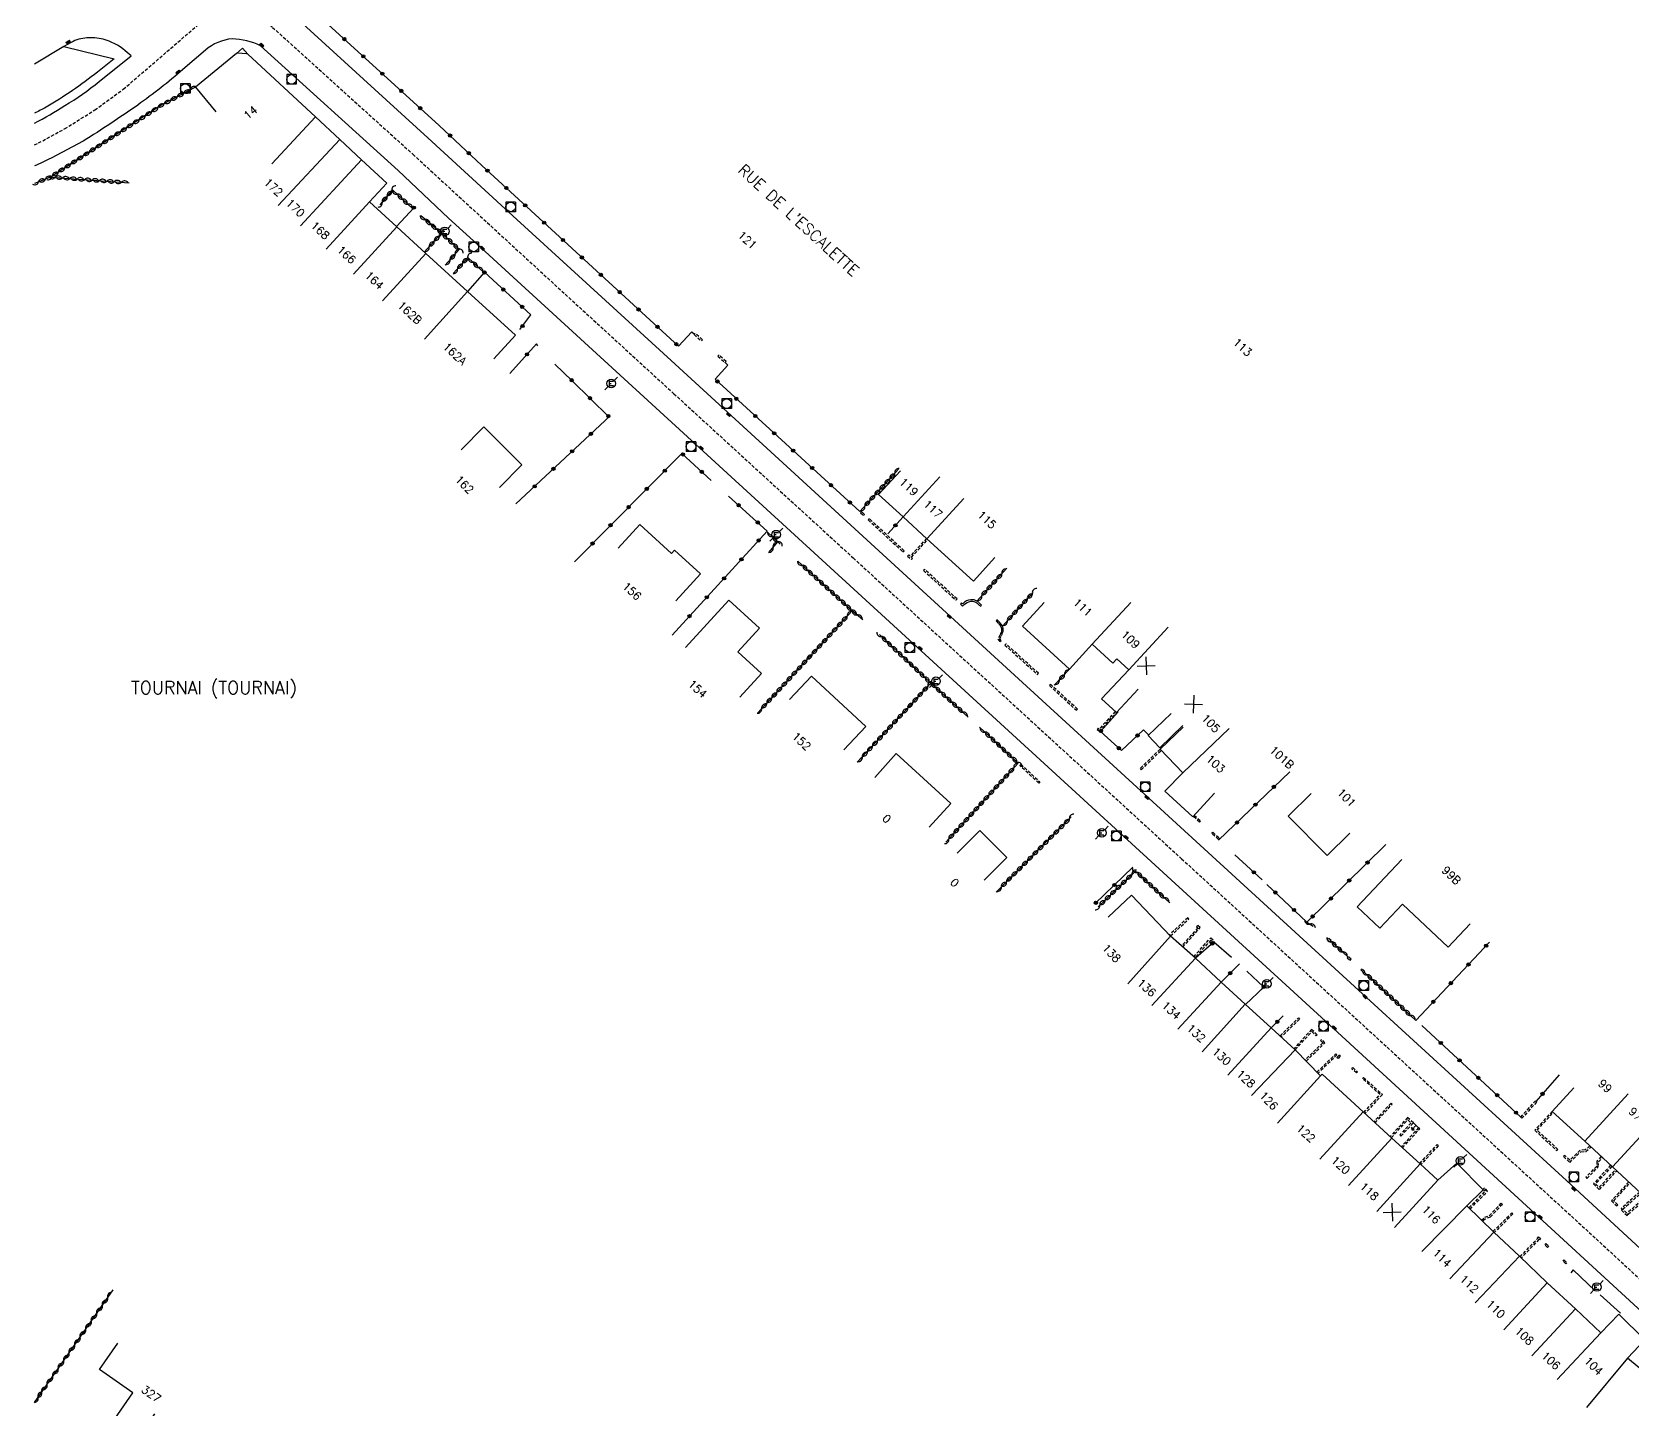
# Model space of a CAD drawing. Header units: millimetres. Extents: x 79000 to 80000, y 145000 to 146001.
# Drawn here: x 78999.6 to 79249.1, y 145650.8 to 145865.7 of the extents above; entities that cross this region are included whole.
import ezdxf
from ezdxf.enums import TextEntityAlignment as Align

# ---------------------------------------------------------------- set-up
doc = ezdxf.new("R2010")
doc.units = ezdxf.units.MM
doc.linetypes.add('DASHED', pattern=[0.75, 0.5, -0.25])
doc.layers.get('0').update_dxf_attribs({"linetype": 'CONTINUOUS'})
for name, color, linetype in [('W0001', 6, 'DASHED'), ('W0008', 7, 'CONTINUOUS'), ('W0100', 7, 'CONTINUOUS'), ('W0112', 1, 'DASHED'), ('W0310', 3, 'CONTINUOUS'), ('W0322', 7, 'CONTINUOUS'), ('W0334', 7, 'CONTINUOUS'), ('W0400', 7, 'CONTINUOUS'), ('W0420', 7, 'CONTINUOUS'), ('W0471', 7, 'CONTINUOUS'), ('W0980', 7, 'CONTINUOUS'), ('W0989', 7, 'CONTINUOUS'), ('W0991', 7, 'CONTINUOUS'), ('W1102', 7, 'CONTINUOUS')]:
    doc.layers.add(name, color=color, linetype=linetype)
doc.styles.get("Standard").update_dxf_attribs({"font": 'romans.shx', "width": 0.85})

# ---------------------------------------------------------------- blocks, each defined once
blk = doc.blocks.new('T400')
for p, q in [((-0.15, 0.3), (0.15, 0.3)), ((-0.15, -0.25), (-0.15, 0.3)), ((-0.15, 0.15), (0.15, 0.15)), ((-0.15, 0), (0.15, 0)), ((0.15, 0.3), (0.15, -0.25)), ((-0.15, -0.15), (0.15, -0.15)), ((-0.15, -0.25), (-0.15, -0.3)), ((-0.15, -0.3), (0.15, -0.3)), ((0.15, -0.3), (0.15, -0.25))]:
    blk.add_line(p, q)
blk = doc.blocks.new('T420')
for p, q in [((0.75, 0.75), (-0.75, 0.75)), ((-0.75, 0.75), (-0.75, -0.75)), ((0.75, 0.75), (0.75, -0.75)), ((0.75, -0.75), (-0.75, -0.75))]:
    blk.add_line(p, q)
blk.add_ellipse((0, 0), major_axis=(-0.53, 0.53), ratio=1, start_param=3.926991, end_param=10.210176)
blk = doc.blocks.new('T471')
for p, q in [((-0.333334, 0.333334), (-0.333334, -0.333334)), ((-0.333334, 0.333334), (0.333334, 0.333334)), ((-0.333334, 0), (0, 0)), ((0.500001, 0.500001), (1.000002, 1.000002)), ((-0.500001, -0.500001), (-1.000002, -1.000002)), ((-0.333334, -0.333334), (0.333334, -0.333334))]:
    blk.add_line(p, q)
blk.add_ellipse((0, 0), major_axis=(0.471405, 0.471405), ratio=1, start_param=5.4977871438, end_param=11.780972451)
blk = doc.blocks.new('t322o')
at = {"color": 0, "linetype": 'Continuous'}
for radius in [0.25, 0.15]:
    blk.add_circle((0, 0), radius, dxfattribs=at)
blk = doc.blocks.new('t310o')
at = {"color": 0, "linetype": 'Continuous'}
for centre, start, end in [((-0.5, 0.38), 216.8699, 323.1304), ((0.5, -0.37), 36.8699, 143.1303)]:
    blk.add_arc(centre, 0.625, start, end, dxfattribs=at)
blk = doc.blocks.new('t991o')
at = {"color": 0, "linetype": 'Continuous'}
for p, q in [((-1, 1), (1, -1)), ((-1, -1), (1, 1))]:
    blk.add_line(p, q, dxfattribs=at)

msp = doc.modelspace()

# ---------------------------------------------------------------- linework, layer by layer
at = {"layer": 'W0001'}
for points in [[(79000, 145848.15), (79000.63, 145848.44), (79004.71, 145850.64), (79009.42, 145853.59), (79013.85, 145856.81), (79037.67, 145877.34), (79047.11, 145888.84), (79052.67, 145895.63), (79055.29, 145898.84), (79066.65, 145919.03)], [(79000, 145918.9), (79003.49, 145913.1), (79009.59, 145902.98), (79023.62, 145882.1), (79026.48, 145876.8), (79037.14, 145866.46), (79059.03, 145846.67)], [(79059.03, 145846.67), (79080.57, 145826.87), (79099.73, 145809.33), (79127.7, 145783.72), (79178.91, 145736.81), (79242.47, 145678.54), (79269.83, 145653.34), (79296.53, 145628.76), (79314.34, 145611.88), (79336.14, 145624.33), (79375.22, 145580.74), (79394.76, 145558.88), (79419.23, 145531.5), (79428.7, 145521.08), (79439.72, 145510.77), (79465.81, 145486.47), (79503.39, 145451.48), (79526.33, 145430.08), (79554.26, 145404.04), (79576.56, 145383.26), (79601.57, 145360.01)]]:
    msp.add_lwpolyline(points, dxfattribs=at)
at = {"layer": 'W0008', "flags": 128}
for points in [[(79253.35, 146000), (79252.18, 145999.45, -0.0004), (79242.24, 145994.75, -0.0002), (79236.1, 145991.86), (79216.43, 145983.06, 0.0048), (79188.87, 145971), (79169.26, 145962.13), (79143.1, 145950.29), (79130.08, 145944.28), (79121.94, 145940.53), (79119.56, 145941.75), (79104.09, 145934.12), (79088.01, 145926.12), (79081.45, 145922.8, 0.0657), (79074.89, 145918.24, 0.0386), (79071.01, 145914.16), (79059.75, 145900.37), (79039.28, 145875.08, 0.1954), (79038.44, 145871.88, 0.1804), (79040.09, 145868.61), (79061.35, 145849.22)], [(79000, 145851.51, 0.017338), (79004.74, 145854.26, 0.0303), (79010.1, 145858.01), (79015.1, 145862.05), (79014.16, 145862.83, 0.1132), (79010.7, 145864.6, 0.0811), (79008.15, 145864.82, 0.1036), (79005.74, 145864.13), (79004.59, 145863.5), (79000, 145860.73)], [(79056.72, 145844.13), (79035.27, 145863.61, 0.104), (79030.85, 145864.67, 0.1614), (79026.66, 145862.9), (79023.16, 145859.88, -0.0226), (79016.1, 145854.35, -0.0124), (79007.62, 145848.72), (79002.59, 145846.06, -0.004353), (79000, 145844.85, -0.0182)]]:
    msp.add_lwpolyline(points, format="xyb", dxfattribs=at)
for points in [[(79061.35, 145849.22), (79073.42, 145838.19), (79099.3, 145814.49), (79153.46, 145764.88), (79172.56, 145747.4), (79207.14, 145715.77), (79238.91, 145686.62), (79272.88, 145655.31)], [(79268.17, 145650.08), (79235.25, 145680.37), (79201.97, 145710.94), (79170.45, 145739.77), (79139.56, 145768.11), (79074.65, 145827.52), (79069.04, 145832.65), (79064.58, 145836.73), (79056.72, 145844.13)]]:
    msp.add_lwpolyline(points, dxfattribs=at)
at = {"layer": 'W0100'}
for p, q in [((79075, 145818.47), (79071.64, 145814.77)), ((79131.66, 145793.62), (79135.04, 145797.31)), ((79151.66, 145736.99), (79148.12, 145733.46)), ((79171.07, 145731.16), (79167.46, 145727.71))]:
    msp.add_line(p, q, dxfattribs=at)
at = {"layer": 'W0100', "flags": 128}
for points in [[(79052.23, 145839.26), (79054.94, 145842.18), (79051.02, 145845.81), (79047.65, 145848.97), (79043.83, 145852.51), (79033.3, 145862.31), (79033.07, 145862.36), (79031.72, 145862.43), (79031.49, 145862.37), (79025.11, 145857.15), (79028.28, 145853.28)], [(79075, 145818.47), (79067.53, 145825.25), (79061.03, 145831.2), (79056.53, 145835.35), (79052.23, 145839.26)], [(79072.52, 145794.7), (79076.03, 145798.26), (79070.06, 145804.16), (79066.55, 145800.6)], [(79131.66, 145793.62), (79135.47, 145790.12), (79139.19, 145786.72), (79146.43, 145780.1), (79149.8, 145783.79)], [(79110.03, 145762.02), (79113.4, 145765.7), (79109.71, 145769.08), (79113.09, 145772.77), (79108.31, 145777.15), (79101.56, 145769.77)], [(79157.45, 145776.78), (79154.08, 145773.09), (79161.43, 145766.38), (79164.98, 145770.26), (79168.18, 145767.31), (79168.83, 145768.01), (79170.68, 145766.3), (79166.41, 145761.77), (79168.73, 145759.6), (79172.15, 145763.25)], [(79177.3, 145759.49), (79173.67, 145756.05), (79175.49, 145754.13), (79179.12, 145757.57)], [(79179.17, 145757.36), (79175.63, 145753.98), (79175.55, 145753.91), (79179.08, 145750.22), (79176.29, 145747.37), (79180.64, 145743.36), (79184.03, 145747.04)], [(79139.55, 145741.74), (79142.92, 145745.43), (79134.41, 145753.21), (79131.04, 145749.51)], [(79199.12, 145746.97), (79195.55, 145743.46), (79201.59, 145737.31), (79205.15, 145740.81)], [(79151.66, 145736.99), (79147.42, 145741.22), (79143.89, 145737.68)], [(79250.25, 145657.43), (79248.43, 145658.94), (79251.16, 145661.77), (79247.1, 145665.77), (79244.3, 145662.9), (79240.34, 145666.6), (79235.93, 145670.68), (79231.59, 145674.82), (79227.59, 145678.57), (79223.39, 145682.69), (79225.95, 145685.17), (79221.85, 145689.36), (79218.85, 145686.71), (79216.11, 145689.22), (79211.69, 145693.24), (79207.23, 145697.33), (79200.81, 145703.2), (79200.58, 145702.96), (79196.62, 145707.04), (79192.89, 145710.45), (79188.81, 145714.14), (79185.08, 145717.57), (79181.05, 145721.3), (79177.19, 145724.76), (79171.07, 145731.16)], [(79240.07, 145701.1), (79236.7, 145697.41), (79241.78, 145692.77), (79246.1, 145688.76), (79250.55, 145684.68), (79255.01, 145680.58), (79263.42, 145672.84), (79268, 145668.63), (79271.39, 145672.31)], [(79018.74, 145650.23), (79015.84, 145646.15), (79012.06, 145648.79), (79015.36, 145653.53), (79010.14, 145657.17), (79013, 145661.27)]]:
    msp.add_lwpolyline(points, dxfattribs=at)
at = {"layer": 'W0100'}
for points in [[(79100.04, 145777.03), (79103.88, 145781.23), (79099.83, 145784.93), (79099.36, 145784.42), (79094.42, 145788.93), (79091.05, 145785.24)], [(79126.24, 145753.78), (79129.64, 145757.45), (79121.17, 145765.3), (79117.77, 145761.63)], [(79213.24, 145736.7), (79206.27, 145729.29), (79209.8, 145725.97), (79213.34, 145729.73), (79220.5, 145723), (79223.93, 145726.64)], [(79215.47, 145695.25), (79214.79, 145694.52), (79215.18, 145694.53), (79214.77, 145694.92), (79214.79, 145694.52)], [(79215.87, 145694.87), (79215.07, 145695.63)]]:
    msp.add_lwpolyline(points, dxfattribs=at)
at = {"layer": 'W0112'}
for points in [[(79104.19, 145817.75), (79103.06, 145818.74), (79102.89, 145818.55), (79104.02, 145817.56)], [(79107.86, 145814.35), (79106.76, 145815.39), (79106.59, 145815.21), (79107.69, 145814.17)], [(79128.84, 145790.78), (79129.29, 145790.34), (79129.46, 145790.52), (79129.01, 145790.96)], [(79135.62, 145784.84), (79130.21, 145789.84), (79130.04, 145789.66), (79135.45, 145784.66)], [(79143.88, 145777.33), (79138.84, 145781.94), (79138.67, 145781.76), (79143.71, 145777.15)], [(79147.68, 145776.37), (79147.26, 145776.79), (79147.11, 145776.92), (79146.94, 145777.03), (79146.75, 145777.11), (79146.55, 145777.17), (79146.34, 145777.21), (79146.01, 145777.21), (79145.67, 145777.14), (79145.36, 145777.02), (79145.07, 145776.85), (79144.83, 145776.64), (79144.74, 145776.55), (79144.56, 145776.7), (79144.4, 145776.51), (79144.75, 145776.2), (79145, 145776.45), (79145.22, 145776.64), (79145.47, 145776.79), (79145.74, 145776.9), (79146.03, 145776.96), (79146.32, 145776.96), (79146.49, 145776.93), (79146.66, 145776.88), (79146.82, 145776.81), (79146.96, 145776.72), (79147.09, 145776.61), (79147.5, 145776.19)], [(79149.99, 145773.92), (79150.36, 145773.5), (79150.48, 145773.36), (79150.6, 145773.21), (79150.71, 145773.05), (79150.79, 145772.88), (79150.84, 145772.7), (79150.84, 145772.51), (79150.81, 145772.31), (79150.76, 145772.11), (79150.68, 145771.92), (79150.59, 145771.74), (79150.26, 145771.05), (79150.55, 145770.7), (79150.75, 145770.86), (79150.55, 145771.09), (79150.82, 145771.63), (79150.91, 145771.82), (79150.99, 145772.03), (79151.06, 145772.26), (79151.1, 145772.5), (79151.08, 145772.74), (79151.02, 145772.97), (79150.93, 145773.17), (79150.81, 145773.35), (79150.68, 145773.52), (79150.55, 145773.66), (79150.18, 145774.08)], [(79156.58, 145765.74), (79151.52, 145770.32), (79151.35, 145770.14), (79156.42, 145765.55)], [(79158.32, 145763.81), (79162.51, 145759.96), (79162.68, 145760.15), (79158.49, 145763.99)], [(79153.85, 145751.53), (79156.79, 145748.81), (79156.62, 145748.62), (79153.68, 145751.35)], [(79184.65, 145739.83), (79183.62, 145740.76), (79183.79, 145740.95), (79184.82, 145740.02)], [(79202.23, 145724.04), (79201.77, 145724.43), (79201.61, 145724.24), (79202.06, 145723.85)], [(79205.35, 145721.15), (79204.91, 145721.56), (79204.74, 145721.38), (79205.18, 145720.97)], [(79207.46, 145719.24), (79207.01, 145719.66), (79206.84, 145719.47), (79207.29, 145719.06)], [(79203.13, 145705.83), (79203.46, 145706.21), (79203.65, 145706.04), (79203.31, 145705.67)], [(79206.17, 145703.41), (79205.45, 145704.05), (79205.61, 145704.24), (79206.34, 145703.6)], [(79231.8, 145696.52), (79234.09, 145699.05), (79234.28, 145698.88), (79231.99, 145696.35)], [(79235.99, 145676.2), (79235.53, 145676.64), (79235.7, 145676.82), (79236.16, 145676.39)], [(79238.83, 145673.63), (79238.35, 145674.11), (79238.52, 145674.28), (79239, 145673.81)]]:
    msp.add_lwpolyline(points, close=True, dxfattribs=at)
for points in [[(79139.13, 145786.77), (79136.58, 145783.99), (79136.35, 145784.2), (79136.18, 145784.02), (79136.78, 145783.46), (79136.95, 145783.65), (79136.76, 145783.82), (79139.31, 145786.6)], [(79168.55, 145759.77), (79166.05, 145757.04), (79165.88, 145757.19), (79165.72, 145756.99), (79166.08, 145756.69), (79168.73, 145759.6)], [(79175.55, 145753.91), (79172.43, 145750.88), (79172.61, 145750.7), (79175.73, 145753.73)], [(79180.88, 145743.62), (79181.87, 145742.68), (79181.7, 145742.5), (79180.71, 145743.44)], [(79177.17, 145724.77), (79180.05, 145727.43), (79179.88, 145727.62), (79177, 145724.96)], [(79179.1, 145723.05), (79181.8, 145726.07), (79181.39, 145726.41), (79181.23, 145726.22), (79181.44, 145726.04), (79178.91, 145723.22)], [(79180.79, 145721.53), (79183.45, 145724.5), (79184.01, 145723.95), (79183.84, 145723.77), (79183.46, 145724.14), (79180.98, 145721.36)], [(79194.26, 145709.2), (79197.13, 145711.98), (79197.3, 145711.8), (79194.44, 145709.03)], [(79196.62, 145707.04), (79199.2, 145709.85), (79199.89, 145709.19), (79200.06, 145709.38), (79199.18, 145710.21), (79196.44, 145707.21)], [(79198.34, 145705.27), (79201.26, 145708.1), (79200.75, 145708.65), (79200.57, 145708.48), (79200.91, 145708.11), (79198.17, 145705.45)], [(79200.02, 145703.54), (79202.95, 145706.39), (79203.13, 145706.21), (79200.19, 145703.36)], [(79207.32, 145697.26), (79209.86, 145700.03), (79207.12, 145702.53), (79207.29, 145702.71), (79210.22, 145700.04), (79207.5, 145697.09)], [(79209.08, 145695.63), (79211.76, 145698.54), (79211.57, 145698.71), (79208.9, 145695.8)], [(79236.7, 145697.41), (79234, 145694.48), (79237.42, 145691.3), (79237.59, 145691.48), (79234.35, 145694.49), (79236.88, 145697.24)], [(79211.61, 145693.31), (79214.17, 145696.09), (79214.71, 145695.61), (79212.93, 145693.74), (79213.11, 145693.57), (79215.07, 145695.63), (79214.15, 145696.44), (79211.43, 145693.48)], [(79213.35, 145691.73), (79216.06, 145694.7), (79215.87, 145694.87), (79213.16, 145691.89)], [(79216.04, 145689.28), (79218.74, 145692.23), (79218.93, 145692.06), (79216.23, 145689.11)], [(79242.57, 145692.03), (79241.84, 145691.4), (79241.06, 145691.36), (79239.43, 145689.79), (79238.65, 145690.54), (79238.47, 145690.36), (79239.43, 145689.45), (79241.17, 145691.11), (79241.93, 145691.15), (79242.75, 145691.86)], [(79244.34, 145690.39), (79243.69, 145689.65), (79243.64, 145688.88), (79241.95, 145687.14), (79242.13, 145686.96), (79243.89, 145688.77), (79243.94, 145689.55), (79244.53, 145690.22)], [(79245.82, 145689.02), (79243.12, 145686.1), (79244.07, 145685.22), (79246.76, 145688.16)], [(79246.01, 145688.85), (79243.48, 145686.11), (79244.05, 145685.58), (79246.57, 145688.33)], [(79223.72, 145682.36), (79226.28, 145684.98), (79226.12, 145685.16), (79226.04, 145685.08), (79225.95, 145685.17)], [(79223.89, 145682.19), (79226.63, 145684.98), (79226.12, 145685.51), (79225.87, 145685.26)], [(79248.65, 145686.42), (79245.94, 145683.47), (79246.79, 145682.67), (79246.96, 145682.85), (79246.29, 145683.48), (79248.84, 145686.25)], [(79225.66, 145680.46), (79226.18, 145680.9), (79226.89, 145681.14), (79228.76, 145683.09), (79228.94, 145682.92), (79227.03, 145680.92), (79226.31, 145680.68), (79225.84, 145680.28)], [(79250.38, 145684.84), (79247.45, 145682.27), (79247.59, 145682.11), (79247.49, 145682), (79248.39, 145681.18), (79248.56, 145681.37), (79248.55, 145681.38), (79251.42, 145683.88)], [(79251.23, 145684.05), (79248.36, 145681.55), (79247.69, 145682.16), (79250.57, 145684.67)], [(79227.47, 145678.68), (79230.4, 145681.6), (79230.58, 145681.42), (79227.65, 145678.51)], [(79231.69, 145674.72), (79234.45, 145677.62), (79234.41, 145677.65), (79234.56, 145677.84), (79234.86, 145677.61), (79234.7, 145677.41), (79234.64, 145677.46), (79231.87, 145674.55)]]:
    msp.add_lwpolyline(points, dxfattribs=at)
at = {"layer": 'W0310'}
msp.add_line((79180.05, 145727.43), (79179.88, 145727.62), dxfattribs=at)
for points in [[(79025.11, 145857.15), (79020.04, 145854.47), (79002.5, 145843.13), (79000, 145842.14)], [(79002.5, 145843.13), (79014.76, 145842.23)], [(79063.5, 145834.36), (79060.79, 145831.42)], [(79128.72, 145790.96), (79134.77, 145797.55)], [(79146.98, 145777), (79151.65, 145782.11)], [(79150.96, 145773.1), (79155.76, 145778.33)], [(79127.54, 145775.49), (79112.75, 145759.53)], [(79139.79, 145764.22), (79128.33, 145751.85)], [(79161.69, 145743.33), (79149.97, 145731.6)]]:
    msp.add_lwpolyline(points, dxfattribs=at)
at = {"layer": 'W0310', "flags": 128}
for points in [[(79059.03, 145838.18), (79055.84, 145841.13), (79053.86, 145838.77)], [(79064.04, 145829.37), (79066.26, 145831.8), (79063.5, 145834.36), (79060.24, 145837.05)], [(79070.06, 145828.25), (79067.61, 145830.57), (79065.32, 145828.1)], [(79116.31, 145785.88), (79114.24, 145787.85)], [(79114.54, 145784.59), (79115.93, 145786.25)], [(79129.21, 145774.08), (79127.54, 145775.49), (79119.04, 145783.22)], [(79145.64, 145758.89), (79139.79, 145764.22), (79131.78, 145771.76)], [(79161.43, 145766.38), (79159.05, 145763.9)], [(79142.13, 145739.38), (79153.41, 145751.74), (79147.38, 145757.34)], [(79177.05, 145729.94), (79171.71, 145734.9), (79165.9, 145729.34)], [(79198.46, 145726.95), (79199.43, 145726.28)], [(79202.16, 145723.95), (79204.85, 145721.5)], [(79207.38, 145719.15), (79215.43, 145711.59)], [(79000, 145652.02), (79012.26, 145669.58)]]:
    msp.add_lwpolyline(points, dxfattribs=at)
at = {"layer": 'W0322', "flags": 128}
for points in [[(79041.01, 145872.53), (79041.82, 145870.56), (79063.13, 145851.18)], [(79063.13, 145851.18), (79069.79, 145844.91), (79100.45, 145816.75), (79102.53, 145818.99), (79102.93, 145818.6)], [(79056.47, 145835.4), (79059.21, 145838.37)], [(79075.69, 145819.33), (79077.41, 145821.62), (79070.2, 145828.27), (79067.53, 145825.25)], [(79078.5, 145816.81), (79078.3, 145817.1), (79074.13, 145812.51)], [(79107.72, 145814.21), (79108.12, 145813.81), (79106.14, 145811.59), (79128.72, 145790.96)], [(79105.53, 145795.8), (79100.98, 145800.02), (79084.22, 145783.14)], [(79099.46, 145771.68), (79114.29, 145787.91), (79108.26, 145793.34)], [(79169, 145759.74), (79166.26, 145756.67), (79169.54, 145753.67), (79172.96, 145756.92), (79173.73, 145756.13)], [(79184.66, 145739.7), (79195.76, 145750.39)], [(79187.23, 145737.4), (79191.49, 145733.51)], [(79192.18, 145732.81), (79198.46, 145726.95), (79210.76, 145739.02)], [(79186.7, 145721.42), (79183.95, 145723.82), (79181.05, 145721.3)], [(79188.87, 145714.09), (79191.74, 145716.81), (79189.07, 145719.29)], [(79216.39, 145710.81), (79231.8, 145696.52)], [(79234.18, 145698.98), (79237.85, 145703.14)]]:
    msp.add_lwpolyline(points, dxfattribs=at)
at = {"layer": 'W0322'}
for points in [[(79075.09, 145792.15), (79088.96, 145805.12), (79089.59, 145805.75), (79083.87, 145811.36), (79081.14, 145813.95)], [(79133.08, 145787.47), (79135.47, 145790.12)], [(79171.32, 145735.48), (79165.42, 145729.84)], [(79215.43, 145711.59), (79226.93, 145723.82)], [(79187.94, 145720.42), (79185.08, 145717.57)], [(79194.77, 145712.33), (79192.89, 145710.45)]]:
    msp.add_lwpolyline(points, dxfattribs=at)
at = {"layer": 'W0334', "flags": 128}
msp.add_lwpolyline([(79004.59, 145863.5), (79012.41, 145861.55), (79009.82, 145859.5, -0.0379), (79001.8, 145854.01, -0.004705), (79000, 145853.06)], format="xyb", dxfattribs=at)
for points in [[(79033.3, 145862.31), (79032.42, 145863.21), (79031.5, 145862.37)], [(79243.39, 145669.44), (79239.98, 145672.7), (79239.61, 145672.25)], [(79247.33, 145665.94), (79244.17, 145668.81)]]:
    msp.add_lwpolyline(points, dxfattribs=at)
at = {"layer": 'W1102'}
for p, q in [((79043.83, 145852.51), (79037.03, 145845.18)), ((79047.65, 145848.97), (79038.02, 145838.68)), ((79051.02, 145845.81), (79041.48, 145835.53)), ((79052.23, 145839.26), (79045.5, 145831.87)), ((79056.53, 145835.35), (79049.75, 145827.99)), ((79061.03, 145831.2), (79054.28, 145823.83)), ((79067.53, 145825.25), (79060.81, 145817.85)), ((79135.47, 145790.12), (79141.19, 145796.36)), ((79139.19, 145786.72), (79144.93, 145792.98)), ((79164.98, 145770.26), (79171, 145776.78)), ((79170.68, 145766.3), (79176.81, 145772.94)), ((79179.08, 145750.22), (79186.31, 145757.12)), ((79177.19, 145724.76), (79170.52, 145717.31)), ((79181.05, 145721.3), (79174.27, 145713.95)), ((79185.08, 145717.57), (79178.31, 145710.22)), ((79188.81, 145714.14), (79182.11, 145706.72)), ((79192.89, 145710.45), (79186.14, 145703.07)), ((79196.62, 145707.04), (79189.79, 145699.87)), ((79200.58, 145702.96), (79193.84, 145695.57)), ((79241.78, 145692.77), (79248.53, 145700.14)), ((79207.23, 145697.33), (79200.47, 145689.97)), ((79246.1, 145688.76), (79252.89, 145696.1)), ((79211.69, 145693.24), (79204.96, 145685.84)), ((79216.11, 145689.22), (79209.36, 145681.83)), ((79218.85, 145686.71), (79212.11, 145679.33)), ((79223.39, 145682.69), (79216.39, 145675.55)), ((79227.59, 145678.57), (79220.74, 145671.28)), ((79231.59, 145674.82), (79224.69, 145667.57)), ((79235.93, 145670.68), (79229.14, 145663.33)), ((79240.34, 145666.6), (79233.51, 145659.3)), ((79244.3, 145662.9), (79237.46, 145655.6)), ((79248.43, 145658.94), (79242.03, 145651.26))]:
    msp.add_line(p, q, dxfattribs=at)

# ---------------------------------------------------------------- block references
at = {"layer": 'W0310'}
for p, rotation in [((79024.31, 145856.73), 207.9183485955057), ((79019.25, 145853.95), 212.8766521697068), ((79020.23, 145854.56), 207.9183485955057), ((79021.25, 145855.11), 207.9183485955057), ((79022.27, 145855.65), 207.9183485955057), ((79023.29, 145856.19), 207.9183485955057), ((79015.37, 145851.44), 212.8766521697068), ((79016.34, 145852.07), 212.8766521697068), ((79017.31, 145852.7), 212.8766521697068), ((79018.28, 145853.33), 212.8766521697068), ((79011.49, 145848.94), 212.8766521697068), ((79012.46, 145849.56), 212.8766521697068), ((79013.43, 145850.19), 212.8766521697068), ((79014.4, 145850.82), 212.8766521697068), ((79007.61, 145846.43), 212.8766521697068), ((79008.58, 145847.06), 212.8766521697068), ((79009.55, 145847.68), 212.8766521697068), ((79010.52, 145848.31), 212.8766521697068), ((79003.73, 145843.92), 212.8766521697068), ((79004.7, 145844.55), 212.8766521697068), ((79005.67, 145845.18), 212.8766521697068), ((79006.64, 145845.8), 212.8766521697068), ((79000.64, 145842.39), 201.617255811141), ((79001.71, 145842.81), 201.617255811141), ((79002.76, 145843.29), 212.8766521697068), ((79003.24, 145843.07), 355.8055164653671), ((79004.39, 145842.99), 355.8055164653671), ((79005.54, 145842.9), 355.8055164653671), ((79006.69, 145842.82), 355.8055164653671), ((79007.85, 145842.73), 355.8055164653671), ((79009, 145842.65), 355.8055164653671), ((79010.15, 145842.56), 355.8055164653671), ((79011.3, 145842.48), 355.8055164653671), ((79012.45, 145842.39), 355.8055164653671), ((79013.6, 145842.31), 355.8055164653671), ((79054.24, 145839.22), 229.9006618205733), ((79054.98, 145840.11), 229.9006618205733), ((79055.73, 145840.99), 229.9006618205733), ((79056.56, 145840.46), 137.2160648994985), ((79057.41, 145839.68), 137.2160648994985), ((79058.25, 145838.9), 137.2160648994985), ((79060.93, 145836.49), 140.427060660724), ((79061.82, 145835.75), 140.427060660724), ((79062.71, 145835.01), 140.427060660724), ((79063.14, 145833.97), 227.3555085679347), ((79063.59, 145834.27), 137.1838000227379), ((79061.57, 145832.27), 227.3555085679347), ((79062.35, 145833.12), 227.3555085679347), ((79064.44, 145833.49), 137.1838000227379), ((79065.29, 145832.7), 137.1838000227379), ((79066.13, 145831.92), 137.1838000227379), ((79064.82, 145830.23), 47.49628767832125), ((79065.6, 145831.08), 47.49628767832125), ((79065.98, 145828.81), 227.159922693938), ((79066.76, 145829.66), 227.159922693938), ((79067.55, 145830.51), 227.159922693938), ((79068.38, 145829.84), 136.5421323681294), ((79069.22, 145829.04), 136.5421323681294), ((79134.18, 145796.92), 47.48834940751279), ((79131.84, 145794.37), 47.48834940751279), ((79132.62, 145795.22), 47.48834940751279), ((79133.4, 145796.07), 47.48834940751279), ((79129.5, 145791.81), 47.48834940751279), ((79130.28, 145792.66), 47.48834940751279), ((79131.06, 145793.52), 47.48834940751279), ((79115.07, 145787.06), 136.5417019606886), ((79115.19, 145785.36), 50.05774406000599), ((79115.91, 145786.26), 136.5417019606886), ((79119.75, 145782.57), 137.7326473833787), ((79120.61, 145781.79), 137.7326473833787), ((79121.46, 145781.01), 137.7326473833787), ((79122.32, 145780.24), 137.7326473833787), ((79123.17, 145779.46), 137.7326473833787), ((79149.31, 145779.55), 47.58527266090537), ((79150.09, 145780.4), 47.58527266090537), ((79150.87, 145781.26), 47.58527266090537), ((79124.03, 145778.68), 137.7326473833787), ((79124.88, 145777.91), 137.7326473833787), ((79125.74, 145777.13), 137.7326473833787), ((79147.75, 145777.84), 47.58527266090537), ((79148.53, 145778.7), 47.58527266090537), ((79154.08, 145776.51), 47.48993829832641), ((79154.86, 145777.36), 47.48993829832641), ((79155.64, 145778.21), 47.48993829832641), ((79126.59, 145776.35), 137.7326473833787), ((79126.76, 145774.64), 227.1735416317353), ((79127.45, 145775.58), 137.7326473833787), ((79128.32, 145774.83), 139.7586959242183), ((79151.74, 145773.95), 47.48993829832641), ((79152.52, 145774.8), 47.48993829832641), ((79153.3, 145775.65), 47.48993829832641), ((79124.4, 145772.1), 227.1735416317353), ((79125.19, 145772.95), 227.1735416317353), ((79125.97, 145773.79), 227.1735416317353), ((79132.1, 145771.46), 136.740121237781), ((79122.05, 145769.56), 227.1735416317353), ((79122.83, 145770.4), 227.1735416317353), ((79123.62, 145771.25), 227.1735416317353), ((79132.94, 145770.67), 136.740121237781), ((79133.78, 145769.88), 136.740121237781), ((79134.62, 145769.09), 136.740121237781), ((79119.69, 145767.02), 227.1735416317353), ((79120.48, 145767.86), 227.1735416317353), ((79121.26, 145768.71), 227.1735416317353), ((79135.46, 145768.29), 136.740121237781), ((79136.3, 145767.5), 136.740121237781), ((79137.15, 145766.71), 136.740121237781), ((79117.34, 145764.48), 227.1735416317353), ((79118.12, 145765.32), 227.1735416317353), ((79118.91, 145766.17), 227.1735416317353), ((79137.99, 145765.92), 136.740121237781), ((79138.83, 145765.13), 136.740121237781), ((79139.67, 145764.34), 136.740121237781), ((79159.85, 145764.73), 226.1330095462433), ((79160.65, 145765.56), 226.1330095462433), ((79114.98, 145761.93), 227.1735416317353), ((79115.77, 145762.78), 227.1735416317353), ((79116.55, 145763.63), 227.1735416317353), ((79137.75, 145762.01), 227.1735416318331), ((79138.53, 145762.86), 227.1735416318331), ((79139.32, 145763.71), 227.1735416318331), ((79140.52, 145763.56), 137.642246300384), ((79141.37, 145762.78), 137.642246300384), ((79142.23, 145762), 137.642246300384), ((79113.41, 145760.24), 227.1735416317353), ((79114.2, 145761.09), 227.1735416317353), ((79135.39, 145759.47), 227.1735416318331), ((79136.18, 145760.32), 227.1735416318331), ((79136.96, 145761.17), 227.1735416318331), ((79143.08, 145761.22), 137.642246300384), ((79143.93, 145760.44), 137.642246300384), ((79144.79, 145759.67), 137.642246300384), ((79133.04, 145756.93), 227.1735416318331), ((79133.82, 145757.78), 227.1735416318331), ((79134.61, 145758.62), 227.1735416318331), ((79148.23, 145756.55), 137.1170529195262), ((79130.68, 145754.39), 227.1735416318331), ((79131.47, 145755.24), 227.1735416318331), ((79132.25, 145756.08), 227.1735416318331), ((79149.07, 145755.77), 137.1170529195262), ((79149.92, 145754.98), 137.1170529195262), ((79150.77, 145754.19), 137.1170529195262), ((79129.11, 145752.69), 227.1735416318331), ((79129.9, 145753.54), 227.1735416318331), ((79151.61, 145753.41), 137.1170529195262), ((79152.46, 145752.62), 137.1170529195262), ((79153.31, 145751.84), 137.1170529195262), ((79151.18, 145749.29), 47.57836888000235), ((79151.96, 145750.14), 47.57836888000235), ((79152.74, 145750.99), 47.57836888000235), ((79148.84, 145746.73), 47.57836888000235), ((79149.62, 145747.58), 47.57836888000235), ((79150.4, 145748.44), 47.57836888000235), ((79146.5, 145744.17), 47.57836888000235), ((79147.28, 145745.02), 47.57836888000235), ((79148.06, 145745.88), 47.57836888000235), ((79144.16, 145741.61), 47.57836888000235), ((79144.94, 145742.47), 47.57836888000235), ((79145.72, 145743.32), 47.57836888000235), ((79159.77, 145741.41), 225.0210451476043), ((79160.59, 145742.23), 225.0210451476043), ((79161.4, 145743.04), 225.0210451476043), ((79142.61, 145739.91), 47.57836888000235), ((79143.39, 145740.76), 47.57836888000235), ((79157.32, 145738.96), 225.0210451476043), ((79158.14, 145739.77), 225.0210451476043), ((79158.95, 145740.59), 225.0210451476043), ((79154.87, 145736.51), 225.0210451476043), ((79155.69, 145737.32), 225.0210451476043), ((79156.5, 145738.14), 225.0210451476043), ((79152.42, 145734.06), 225.0210451476043), ((79153.24, 145734.87), 225.0210451476043), ((79154.06, 145735.69), 225.0210451476043), ((79171.14, 145734.35), 223.6900505521176), ((79171.97, 145734.66), 137.0595754462885), ((79150.79, 145732.42), 225.0210451476043), ((79151.61, 145733.24), 225.0210451476043), ((79168.63, 145731.96), 223.6900505521176), ((79169.47, 145732.75), 223.6900505521176), ((79170.3, 145733.55), 223.6900505521176), ((79172.82, 145733.87), 137.0595754462885), ((79173.67, 145733.08), 137.0595754462885), ((79174.51, 145732.3), 137.0595754462885), ((79175.36, 145731.51), 137.0595754462885), ((79166.13, 145729.56), 223.6900505521176), ((79166.96, 145730.36), 223.6900505521176), ((79167.8, 145731.16), 223.6900505521176), ((79176.2, 145730.72), 137.0595754462885), ((79198.94, 145726.62), 325.3350612059357), ((79202.29, 145723.83), 317.6292786202637), ((79203.14, 145723.05), 317.6292786202637), ((79204, 145722.28), 317.6292786202637), ((79207.85, 145718.7), 316.828026744931), ((79208.69, 145717.91), 316.828026744931), ((79209.54, 145717.12), 316.828026744931), ((79210.38, 145716.33), 316.828026744931), ((79211.22, 145715.54), 316.828026744931), ((79212.06, 145714.75), 316.828026744931), ((79212.9, 145713.96), 316.828026744931), ((79213.75, 145713.17), 316.828026744931), ((79214.59, 145712.38), 316.828026744931), ((79010.57, 145667.15), 55.06931158110387), ((79011.43, 145668.38), 55.06931158110387), ((79008.85, 145664.69), 55.06931158110387), ((79009.71, 145665.92), 55.06931158110387), ((79007.13, 145662.23), 55.06931158110387), ((79007.99, 145663.46), 55.06931158110387), ((79005.41, 145659.77), 55.06931158110387), ((79006.27, 145661), 55.06931158110387), ((79003.7, 145657.32), 55.06931158110387), ((79004.56, 145658.54), 55.06931158110387), ((79001.98, 145654.86), 55.06931158110387), ((79002.84, 145656.09), 55.06931158110387), ((79000.57, 145652.84), 55.06931158110387), ((79001.12, 145653.63), 55.06931158110387)]:
    msp.add_blockref('t310o', p, dxfattribs=dict(at, rotation=rotation))
at = {"layer": 'W0322'}
for p, rotation in [((79048.33, 145864.64), 317.7093960738733), ((79051.29, 145861.95), 317.7093960738733), ((79054.25, 145859.25), 317.7093960738733), ((79057.21, 145856.56), 317.7093960738733), ((79060.17, 145853.87), 317.7093960738733), ((79064.82, 145849.59), 316.729782714673), ((79067.73, 145846.85), 316.729782714673), ((79070.65, 145844.12), 317.4358724292662), ((79073.6, 145841.41), 317.4358724292662), ((79059.18, 145838.34), 47.38233235046783), ((79076.54, 145838.71), 317.4358724292662), ((79079.49, 145836), 317.4358724292662), ((79082.43, 145833.3), 317.4358724292662), ((79085.38, 145830.59), 317.4358724292662), ((79070.18, 145828.25), 228.5749540804115), ((79088.33, 145827.88), 317.4358724292662), ((79073.12, 145825.58), 137.3182122330458), ((79091.27, 145825.18), 317.4358724292662), ((79076.06, 145822.87), 137.3182122330458), ((79094.22, 145822.47), 317.4358724292662), ((79076.11, 145819.89), 53.10090165374386), ((79097.17, 145819.77), 317.4358724292662), ((79100.11, 145817.06), 317.4358724292662), ((79076.82, 145815.47), 227.761587916928), ((79083.79, 145811.44), 136.5163747787917), ((79106.51, 145811.25), 317.5940145771577), ((79086.64, 145808.64), 135.5510514213207), ((79109.46, 145808.55), 317.5940145771577), ((79089.5, 145805.84), 135.5510514213207), ((79112.42, 145805.85), 317.5940145771577), ((79086.78, 145803.08), 43.07172637177719), ((79115.37, 145803.16), 317.5940145771577), ((79083.86, 145800.35), 43.07172637177719), ((79101.14, 145799.87), 137.1922570689244), ((79118.32, 145800.46), 317.5940145771577), ((79080.94, 145797.62), 43.07172637177719), ((79098.31, 145797.33), 225.194477385488), ((79104.07, 145797.15), 137.1922570689244), ((79121.28, 145797.76), 317.5940145771577), ((79078.02, 145794.89), 43.07172637177719), ((79095.49, 145794.49), 225.194477385488), ((79124.23, 145795.06), 317.5940145771577), ((79109.82, 145791.94), 138.0195030317805), ((79127.18, 145792.37), 317.5940145771577), ((79092.67, 145791.65), 225.194477385488), ((79089.85, 145788.82), 225.194477385488), ((79112.8, 145789.26), 138.0195030317805), ((79134.28, 145788.8), 227.9590224708285), ((79087.04, 145785.98), 225.194477385488), ((79112.95, 145786.45), 47.57901453180557), ((79110.26, 145783.5), 47.57901453180557), ((79107.56, 145780.54), 47.57901453180557), ((79104.86, 145777.59), 47.57901453180557), ((79102.16, 145774.64), 47.57901453180557), ((79166.33, 145756.75), 228.189724565107), ((79172.04, 145756.04), 43.55440262292387), ((79169.13, 145754.05), 317.5394859754495), ((79193.3, 145748.02), 43.95158257021754), ((79190.42, 145745.25), 43.95158257021754), ((79187.54, 145742.47), 43.95158257021754), ((79190.18, 145734.7), 317.5490913139311), ((79207.91, 145736.22), 44.45460538950894), ((79168.43, 145732.72), 223.6900505520216), ((79205.05, 145733.42), 44.45460538950894), ((79165.54, 145729.95), 223.6900505520216), ((79193.52, 145731.56), 316.9621924277515), ((79202.2, 145730.62), 44.45460538950894), ((79196.44, 145728.83), 316.9621924277515), ((79199.34, 145727.82), 44.45460538950894), ((79183.68, 145723.59), 220.9842820800149), ((79226.39, 145723.25), 46.75626441874613), ((79223.65, 145720.33), 46.75626441874613), ((79186.49, 145718.97), 224.8673478550608), ((79220.91, 145717.42), 46.75626441874613), ((79191.72, 145716.84), 137.1577634494086), ((79218.17, 145714.51), 46.75626441874613), ((79193.83, 145711.39), 44.91763033183793), ((79219.33, 145708.09), 317.1492084428351), ((79222.26, 145705.37), 317.1492084428351), ((79225.19, 145702.65), 317.1492084428351), ((79228.12, 145699.93), 317.1492084428351), ((79235.2, 145700.14), 48.57502782884722), ((79231.06, 145697.21), 317.1492084428351)]:
    msp.add_blockref('t322o', p, dxfattribs=dict(at, rotation=rotation))
at = {"layer": 'W0400'}
for p, rotation in [((79005.27, 145864.16), 117.6817697258506), ((79035.44, 145863.69), 45.16615113783542), ((79022.38, 145859.47), 309.006712818189), ((79069.86, 145832.01), 47.30343326983903), ((79108.27, 145806.07), 228.4859999787274), ((79103.98, 145800.84), 47.38727676314525), ((79142.66, 145774.59), 47.39259639458548), ((79138.14, 145769.58), 48.23840246348369), ((79173.5, 145746.37), 48.71426919467882), ((79170.27, 145740.12), 48.6840846285265), ((79207.52, 145715.31), 47.32209985548143), ((79202.72, 145710.42), 47.37499670611729), ((79240.09, 145685.32), 48.43276058651707), ((79234.84, 145680.9), 48.05955481588593)]:
    msp.add_blockref('T400', p, dxfattribs=dict(at, rotation=rotation))
at = {"layer": 'W0420'}
for p in [(79023.51, 145856.93), (79040.09, 145858.34), (79074.27, 145838.47), (79068.5, 145832.23), (79107.95, 145807.79), (79102.39, 145801.08), (79136.51, 145769.75), (79173.22, 145748.03), (79168.71, 145740.37), (79207.32, 145717.02), (79201.04, 145710.7), (79240.08, 145687.17), (79233.24, 145680.97)]:
    msp.add_blockref('T420', p, dxfattribs=at)
at = {"layer": 'W0471'}
for p in [(79064, 145834.66), (79089.95, 145810.94), (79115.69, 145787.36), (79140.6, 145764.5), (79166.46, 145740.87), (79192.2, 145717.32), (79222.38, 145689.7), (79243.66, 145670.03)]:
    msp.add_blockref('T471', p, dxfattribs=at)
at = {"layer": 'W0991'}
for p, rotation in [((79173.38, 145766.89), 316.9159704501758), ((79180.75, 145760.93), 313.4046089027048), ((79211.75, 145681.69), 317.5846986681541)]:
    msp.add_blockref('t991o', p, dxfattribs=dict(at, rotation=rotation))

# ---------------------------------------------------------------- texts
at = {"layer": 'W0980'}
msp.add_text('TOURNAI (TOURNAI)', height=2, dxfattribs=at).set_placement((79027.99, 145763.36), align=Align.MIDDLE)
at = {"layer": 'W0989'}
msp.add_text("RUE DE L'ESCALETTE", height=1.75, rotation=317.5238, dxfattribs=at).set_placement((79119.19, 145836.4), align=Align.MIDDLE)
at = {"layer": 'W0991'}
for s, rotation, p in [('14', 39.2767, (79033.68, 145853.18)), ('172', 317.1937, (79037.27, 145841.53)), ('170', 316.8662, (79040.69, 145838.29)), ('168', 317.141, (79044.57, 145834.79)), ('166', 317.6754, (79048.67, 145831.01)), ('121', 317.5654, (79111.18, 145833.3)), ('164', 317.3555, (79053.02, 145827.02)), ('162B', 317.5324, (79058.54, 145821.96)), ('113', 317.49, (79188.42, 145816.59)), ('162A', 317.7616, (79065.55, 145815.57)), ('162', 315.3357, (79067.07, 145795.16)), ('119', 317.4883, (79136.36, 145794.79)), ('117', 317.4818, (79140.13, 145791.34)), ('115', 317.5853, (79148.54, 145789.68)), ('156', 317.579, (79093.18, 145778.55)), ('111', 317.6092, (79163.49, 145776.01)), ('109', 316.6734, (79170.94, 145771)), ('154', 317.5347, (79103.43, 145763.31)), ('105', 313.6504, (79183.47, 145757.93)), ('152', 317.1735, (79119.63, 145755.14)), ('103', 317.3687, (79184.22, 145751.62)), ('101B', 317.6387, (79194.54, 145752.63)), ('101', 314.4546, (79204.63, 145746.34)), ('0', 317.5784, (79132.93, 145743.05)), ('99B', 316.7563, (79220.98, 145734.22)), ('0', 315.021, (79143.53, 145733.09)), ('138', 313.6901, (79167.99, 145722.09)), ('136', 318.1463, (79173.45, 145716.7)), ('134', 317.2618, (79177.3, 145713.19)), ('132', 317.3357, (79181.19, 145709.61)), ('130', 317.9093, (79185.15, 145705.99)), ('128', 317.5559, (79188.93, 145702.5)), ('126', 314.1368, (79192.5, 145699.08)), ('99', 317.5488, (79244.97, 145701.36)), ('97', 317.1897, (79249.71, 145697)), ('122', 317.5971, (79198.29, 145693.99)), ('120', 317.4145, (79203.71, 145689.03)), ('118', 317.6933, (79208.18, 145684.94)), ('116', 314.4357, (79217.83, 145681.32)), ('114', 315.5772, (79219.54, 145674.56)), ('112', 316.8132, (79223.77, 145670.49)), ('110', 316.3935, (79227.9, 145666.59)), ('108', 317.2597, (79232.37, 145662.4)), ('106', 316.9068, (79236.51, 145658.55)), ('104', 315.3864, (79243.16, 145657.72)), ('327', 324.9385, (79018.21, 145653.35))]:
    msp.add_text(s, height=1.25, rotation=rotation, dxfattribs=at).set_placement(p, align=Align.MIDDLE)

doc.saveas('drawing.dxf')
